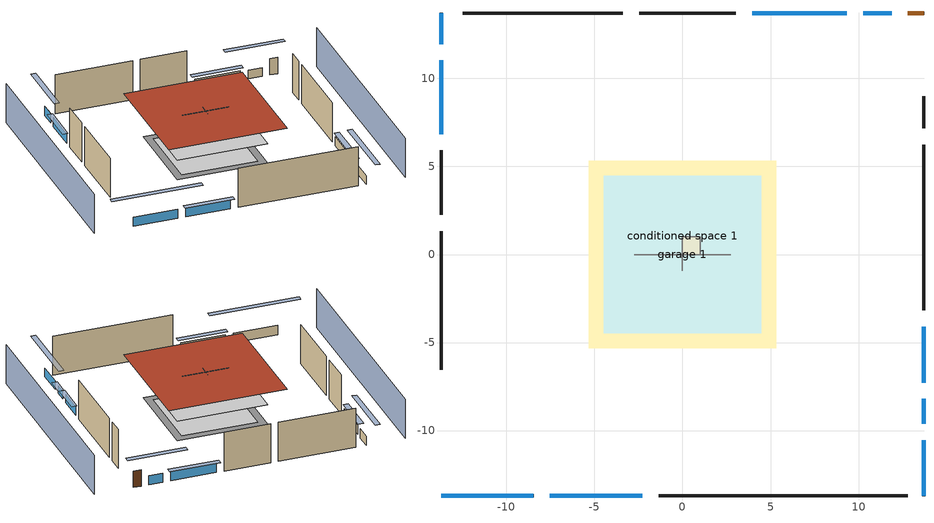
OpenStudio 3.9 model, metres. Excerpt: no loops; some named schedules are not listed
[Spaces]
conditioned space 1
 floor to garage 1 (Floor1 construction): -4.48,-4.48 -4.48,4.48 4.48,4.48 4.48,-4.48 z0
 floor foundation (Slab2 construction): -5.33,-5.33 -5.33,5.33 5.33,5.33 5.33,-5.33 z0
 floor adiabatic (AdiabaticFloorConstruction): -5.33,-5.33 -5.33,5.33 5.33,5.33 5.33,-5.33 z2.44
 wall outside (Wall3 construction): -1.35,-13.72 12.79,-13.72 z0:4.88
 wall outside (Wall4 construction): -13.72,1.32 -13.72,-6.53 z0:4.88
 wall outside (Wall7 construction): -3.39,13.72 -12.48,13.72 z0:4.88
 wall outside (Wall8 construction): 13.72,-3.17 13.72,6.24 z0:4.88
 wall outside (AdiabaticWallConstruction): -13.72,-13.72 -8.46,-13.72 / -7.54,-13.72 -2.28,-13.72 / -13.72,13.72 -13.72,11.95 z0:1.16; -13.72,11.02 -13.72,6.84 z0:1.13; 11.88,13.72 10.26,13.72 z0:1.1; 9.33,13.72 3.96,13.72 z0:1.19; 13.72,-13.72 13.72,-10.55 / 13.72,-7.27 13.72,-4.1 z0:1.07; 13.72,-9.62 13.72,-8.2 z0:0.95
 wall outside (AdiabaticWallConstruction 1): 13.72,13.72 12.8,13.72 z0:2.03
 wall to garage 1 (Wall5 construction): 2.74,0 -2.74,0 z0:4.88
 wall to garage 1 (Wall6 construction): 0,0.91 0,-0.91 z0:4.88
 window (WindowConstruction): -13.72,-13.72 -8.46,-13.72 z0:1.16
 window (WindowConstruction 1): -7.53,-13.72 -2.28,-13.72 z0:1.16
 window (WindowConstruction 2): -13.72,13.72 -13.72,11.95 z0:1.16
 window (WindowConstruction 3): -13.72,11.02 -13.72,6.84 z0:1.13
 window (WindowConstruction 4): 11.87,13.72 10.26,13.72 z0:1.1
 window (WindowConstruction 5): 9.33,13.72 3.96,13.72 z0:1.19
 window (WindowConstruction 6): 13.72,-13.72 13.72,-10.55 z0:1.07
 window (WindowConstruction 7): 13.72,-9.62 13.72,-8.2 z0:0.94
 window (WindowConstruction 8): 13.72,-7.27 13.72,-4.1 z0:1.07
 door (Door): 13.72,13.72 12.8,13.72 z0:2.03
 ceiling adiabatic (AdiabaticFloorConstruction): 5.33,-5.33 5.33,5.33 -5.33,5.33 -5.33,-5.33 z2.44
 roof outside (Roof1 construction): -6.96,6.96 -6.96,-6.96 6.96,-6.96 6.96,6.96 z4.88
garage 1
 floor foundation (Slab1 construction): -4.48,-4.48 -4.48,4.48 4.48,4.48 4.48,-4.48 z0
 wall outside (Wall1 construction): -13.72,5.91 -13.72,2.25 z0:4.88
 wall outside (Wall2 construction): 3.03,13.72 -2.46,13.72 z0:4.88
 wall outside (Wall9 construction): 13.72,7.16 13.72,8.99 z0:4.88
air source heat pump airloop ret air space
 floor adiabatic (AdiabaticConst): 0,0 0,1 1,1 1,0 z0
 wall adiabatic (AdiabaticConst): 0,1 0,0 1,0 1,1 0,1 z0:1
 ceiling adiabatic (AdiabaticConst): 1,0 1,1 0,1 0,0 z1
shading: 18.29,-13.72 18.29,13.72 / -18.29,13.72 -18.29,-13.72 z0:4.88; -5.72,-13.72 -16.46,-13.72 -16.46,-14.33 -5.72,-14.33 z3.9; -1.98,-13.72 -7.84,-13.72 -7.84,-14.33 -1.98,-14.33 z1.46; -13.72,9.21 -13.72,16.46 -14.33,16.46 -14.33,9.21 z3.9; -13.72,6.53 -13.72,11.33 -14.33,11.33 -14.33,6.53 z1.43; 7.51,13.72 14.62,13.72 14.62,14.33 7.51,14.33 z3.84; 3.65,13.72 9.63,13.72 9.63,14.33 3.65,14.33 z1.49; 13.72,-7.8 13.72,-16.46 14.33,-16.46 14.33,-7.8 z3.81; 13.72,-7.9 13.72,-9.92 14.33,-9.92 14.33,-7.9 z1.25; 13.72,-3.8 13.72,-7.58 14.33,-7.58 14.33,-3.8 z1.37
[Site]
Portland Intl Arpt_OR: Latitude {deg}=45.59; Longitude {deg}=-122.6; Time Zone {hr}=-8; Elevation {m}=33; Terrain=Suburbs; Keep Site Location Information=Yes
[Site:GroundTemperature:Shallow]
10.2558, 8.96328, 8.85977, 9.47314, 11.9355, 14.3863, 16.5111, 17.8571, 17.9714, 16.8767, 14.8061, 12.4304
[Site:WaterMainsTemperature]
Calculation Method=Schedule; Temperature Schedule=mains temperature schedule
[Building]
Building 1
[Material] Roughness=Rough
Name | Thickness {m} | Conductivity {W/m-K} | Density {kg/m3} | Specific Heat {J/kg-K} | Thermal Absorptance | Solar Absorptance | Visible Absorptance
asphalt or fiberglass shingles | 0.00635 | 0.162714 | 1121.4 | 1465.45 | 0.9 | 0.85 | 0.85
osb sheathing 0.75 in. | 0.01905 | 0.115458 | 512.64 | 1214.23 | 0.9 | 0.7 | 0.7
roof stud and cavity | 0.2032 | 1.02181 | 78.34581 | 1123.46 | 0.9 | 0.7 | 0.7
gypsum board | 0.0127 | 0.160291 | 801 | 837.4 | 0.9 | 0.6 | 0.6
composite shingle siding | 0.00635 | 0.162714 | 1121.4 | 1465.45 | 0.9 | 0.7 | 0.7
osb sheathing 0.5 in. | 0.0127 | 0.115458 | 512.64 | 1214.23 | 0.9 | 0.7 | 0.7
wall stud and cavity | 0.1397 | 0.348479 | 139.0536 | 1170.24 | 0.9 | 0.6 | 0.6
wall rigid ins | 0.051816 | 0.029427 | 32.04 | 1214.23 | 0.9 | 0.7 | 0.7
wall stud and cavity 1 | 0.1397 | 0.207325 | 139.0536 | 1170.24 | 0.9 | 0.7 | 0.7
wall rigid ins 1; wall rigid ins 2; exterior vertical ins; exterior vertical ins 1 | 0.051816 | 0.029427 | 32.04 | 1214.23
wall stud and cavity 2 | 0.1397 | 0.222524 | 139.0536 | 1170.24 | 0.9 | 0.7 | 0.7
floor stud and cavity | 0.1397 | 0.923637 | 92.3553 | 1139.71 | 0.9 | 0.7 | 0.7
floor covering | 0.0127 | 0.0433444 | 54.468 | 1339.84 | 0.9 | 0.6 | 0.6
concrete 4.0 in. | 0.1016 | 1.803125 | 2242.8 | 837.4 | 0.9 | 0.7 | 0.7
floor covering 1 | 0.0127 | 0.0450781 | 54.468 | 1339.84 | 0.9 | 0.9 | 0.9
wood siding; wood siding 1 | 0.0254 | 0.102417 | 544.68 | 1172.36
wall rigid ins 3; floor rigid ins | 0.512978 | 0.029427 | 32.04 | 1214.23 | 0.9 | 0.7 | 0.7
wall stud and cavity 3 | 0.0889 | 0.380278 | 52.3479 | 1209.89 | 0.9 | 0.7 | 0.7
door material | 0.04445 | 0.0612267 | 512.64 | 1214.23 | 0.9 | 0.7 | 0.7
floor stud and cavity 1 | 0.1397 | 1.75129 | 37.0049 | 1207.88 | 0.9 | 0.7 | 0.7
wall stud and cavity 4 | 0.0889 | 0.391764 | 83.0341 | 1211.67 | 0.9 | 0.7 | 0.7
furniture material conditioned space 1; furniture material garage 1 | 0.1524 | 0.115458 | 640.8 | 1214.23 | 0.9 | 0.6 | 0.6
[Construction]
Roof1 construction: asphalt or fiberglass shingles, osb sheathing 0.75 in., roof stud and cavity, gypsum board
Wall1 construction; Wall2 construction; Wall9 construction: composite shingle siding, osb sheathing 0.5 in., wall stud and cavity
Wall3 construction; Wall4 construction: composite shingle siding, wall rigid ins, osb sheathing 0.5 in., wall stud and cavity 1, gypsum board
Wall5 construction: wall rigid ins 1, osb sheathing 0.5 in., wall stud and cavity 2, gypsum board
Wall6 construction: wall rigid ins 2, osb sheathing 0.5 in., wall stud and cavity 2, gypsum board
Wall7 construction; Wall8 construction: composite shingle siding, wall rigid ins 1, osb sheathing 0.5 in., wall stud and cavity 1, gypsum board
Floor1 construction: floor stud and cavity, osb sheathing 0.75 in., floor covering
Slab1 construction: concrete 4.0 in.
Slab2 construction: concrete 4.0 in., floor covering 1
WindowConstruction; WindowConstruction 1; WindowConstruction 2; WindowConstruction 3; WindowConstruction 4; WindowConstruction 5; WindowConstruction 6; WindowConstruction 7; WindowConstruction 8: WindowMaterial
AdiabaticWallConstruction: wood siding, wall rigid ins 3, wall stud and cavity 3, gypsum board
Door: door material
AdiabaticWallConstruction 1: wood siding 1, wall rigid ins 3, wall stud and cavity 3, gypsum board
AdiabaticFloorConstruction: floor stud and cavity 1, floor rigid ins, osb sheathing 0.75 in., floor covering
PartitionWallConstruction: gypsum board, wall stud and cavity 4, gypsum board
furniture construction conditioned space 1: furniture material conditioned space 1
furniture construction garage 1: furniture material garage 1
AdiabaticConst: Adiabatic
[WindowMaterial:SimpleGlazingSystem]
WindowMaterial: U-Factor {W/m2-K}=2.15764; Solar Heat Gain Coefficient=0.44
[Material:NoMass]
Adiabatic: Roughness=Rough; Thermal Resistance {m2-K/W}=176.1
[ThermalZone] Multiplier=1; Use Ideal Air Loads=No
Name | Volume {m3} | Thermostat
conditioned space | 749.83 | conditioned space temperature setpoint
garage | 195.726
air source heat pump airloop ret air zone | 1
[Sizing:Zone] Zone Cooling Design Supply Air Temperature Input Method=SupplyAirTemperature; Zone Cooling Design Supply Air Temperature {C}=14; Zone Cooling Design Supply Air Temperature Difference {deltaC}=11.11; Zone Heating Design Supply Air Temperature Input Method=SupplyAirTemperature; Zone Heating Design Supply Air Temperature {C}=40; Zone Heating Design Supply Air Temperature Difference {deltaC}=11.11; Zone Cooling Design Supply Air Humidity Ratio {kg-H2O/kg-air}=0.0085; Zone Heating Design Supply Air Humidity Ratio {kg-H2O/kg-air}=0.008; Cooling Design Air Flow Method=DesignDay; Heating Design Air Flow Method=DesignDay; Account for Dedicated Outdoor Air System=No; Dedicated Outdoor Air System Control Strategy=NeutralSupplyAir; Dedicated Outdoor Air Low Setpoint Temperature for Design {C}=autosize; Dedicated Outdoor Air High Setpoint Temperature for Design {C}=autosize; Zone Load Sizing Method=Sensible Load Only No Latent Load; Zone Latent Cooling Design Supply Air Humidity Ratio Input Method=HumidityRatioDifference; Zone Cooling Design Supply Air Humidity Ratio Difference {kgWater/kgDryAir}=0.005; Zone Latent Heating Design Supply Air Humidity Ratio Input Method=HumidityRatioDifference; Zone Humidification Design Supply Air Humidity Ratio Difference {kgWater/kgDryAir}=0.005; Sizing Option=Coincident
garage; air source heat pump airloop ret air zone
[Space]
Name | Thermal Zone | Volume {m3}
conditioned space 1 | conditioned space | 749.83
garage 1 | garage | 195.726
air source heat pump airloop ret air space | air source heat pump airloop ret air zone
[ThermostatSetpoint:DualSetpoint]
conditioned space temperature setpoint: Heating Setpoint Temperature Schedule=heating setpoint; Cooling Setpoint Temperature Schedule=cooling setpoint; Temperature Difference Between Cutout And Setpoint {deltaC}=0
[Foundation:Kiva] Exterior Vertical Insulation Depth {m}=0.6096; Wall Height Above Grade {m}=0.1016; Wall Depth Below Slab {m}=0.2032
Name | Initial Indoor Air Temperature {C} | Exterior Vertical Insulation Material
Foundation Kiva 1 | 13.4258 | exterior vertical ins
Foundation Kiva 2 | 20 | exterior vertical ins 1
[Foundation:Kiva:Settings]
Soil Conductivity {W/m-K}=1.3848; Soil Density {kg/m3}=1842.3; Soil Specific Heat {J/kg-K}=418.7; Ground Solar Absorptivity=0.9; Ground Thermal Absorptivity=0.9; Ground Surface Roughness {m}=0.03; Far-Field Width {m}=40; Deep-Ground Boundary Condition=ZeroFlux; Deep-Ground Depth {m}=40; Minimum Cell Dimension {m}=0.2; Maximum Cell Growth Coefficient=3; Simulation Timestep=Timestep
[SurfaceProperty:ExposedFoundationPerimeter] Exposed Perimeter Calculation Method=TotalExposedPerimeter
Name | Total Exposed Perimeter {m}
Slab1 | 21.9456
Slab2 | 37.12464
[SurfaceProperty:IncidentSolarMultiplier] Incident Solar Multiplier=1; Incident Solar Multiplier Schedule=trans schedule winter=0.85 summer=0.7
Window1; Window2; Window3; Window4; Window5; Window6; Window7; Window8; Window9
[InternalMass:Definition] Design Level Calculation Method=SurfaceArea
Name | Construction | Surface Area {m2}
partition wall mass | PartitionWallConstruction | 307.509
furniture mass conditioned space 1 | furniture construction conditioned space 1 | 123.004
furniture mass garage 1 | furniture construction garage 1 | 8.02682
[InternalMass] Multiplier=1
Name | Internal Mass Definition | Space or SpaceType
partition wall mass | partition wall mass | conditioned space 1
furniture mass conditioned space 1 | furniture mass conditioned space 1 | conditioned space 1
furniture mass garage 1 | furniture mass garage 1 | garage 1
[EnergyManagementSystem:Sensor]
Name | Output Variable or Output Meter Index Key | Output Variable or Output Meter
water_heater_amb_temp | garage | Zone Mean Air Temperature
water_heater_amb_rh | garage | Zone Air Relative Humidity
water_heater_T_set | water heater setpoint | Schedule Value
out_pb_s |  | Site Outdoor Air Barometric Pressure
out_wt_s |  | Site Outdoor Air Humidity Ratio
site_vw_s |  | Site Wind Speed
cool_season | cooling season schedule | Schedule Value
air_source_heat_pump_airloop_AH_MFR_s | Node 5 | System Node Mass Flow Rate
air_source_heat_pump_airloop_AH_VFR_s | Node 5 | System Node Current Density Volume Flow Rate
air_source_heat_pump_airloop_AH_Tout_s | Node 5 | System Node Temperature
air_source_heat_pump_airloop_AH_Wout_s | Node 5 | System Node Humidity Ratio
air_source_heat_pump_airloop_RA_T_s | Node 8 | System Node Temperature
air_source_heat_pump_airloop_Ra_W_s | Node 8 | System Node Humidity Ratio
air_source_heat_pump_airloop_0_DZ_T_s | garage | Zone Air Temperature
air_source_heat_pump_airloop_0_DZ_W_s | garage | Zone Mean Air Humidity Ratio
natural_vent_s | natural vent schedule | Schedule Value
htg_sp_s | heating setpoint | Schedule Value
clg_sp_s | cooling setpoint | Schedule Value
mech_vent_range_fan_0_sch_s | mech vent range fan 0 schedule | Schedule Value
mech_vent_bath_fan_0_sch_s | mech vent bath fan 0 schedule | Schedule Value
clothes_dryer_exhaust_0_sch_s | clothes_dryer | Schedule Value
htg_load_cond |  | Heating:EnergyTransfer:Zone:CONDITIONED SPACE
clg_load_cond |  | Cooling:EnergyTransfer:Zone:CONDITIONED SPACE
htg_load_duct |  | Heating:EnergyTransfer:Zone:AIR SOURCE HEAT PUMP AIRLOOP RET AIR ZONE
clg_load_duct |  | Cooling:EnergyTransfer:Zone:AIR SOURCE HEAT PUMP AIRLOOP RET AIR ZONE
s_conv | Floor1 | Surface Inside Face Convection Heat Gain Energy
s_ig | Floor1 | Surface Inside Face Internal Gains Radiation Heat Gain Energy
s_sol | Floor1 | Surface Inside Face Solar Radiation Heat Gain Energy
s_lgt | Floor1 | Surface Inside Face Lights Radiation Heat Gain Energy
s_surf | Floor1 | Surface Inside Face Net Surface Thermal Radiation Heat Gain Energy
s_conv_1 | inferred conditioned ceiling | Surface Inside Face Convection Heat Gain Energy
s_ig_1 | inferred conditioned ceiling | Surface Inside Face Internal Gains Radiation Heat Gain Energy
s_sol_1 | inferred conditioned ceiling | Surface Inside Face Solar Radiation Heat Gain Energy
s_lgt_1 | inferred conditioned ceiling | Surface Inside Face Lights Radiation Heat Gain Energy
s_surf_1 | inferred conditioned ceiling | Surface Inside Face Net Surface Thermal Radiation Heat Gain Energy
s_conv_2 | inferred conditioned floor | Surface Inside Face Convection Heat Gain Energy
s_ig_2 | inferred conditioned floor | Surface Inside Face Internal Gains Radiation Heat Gain Energy
s_sol_2 | inferred conditioned floor | Surface Inside Face Solar Radiation Heat Gain Energy
s_lgt_2 | inferred conditioned floor | Surface Inside Face Lights Radiation Heat Gain Energy
s_surf_2 | inferred conditioned floor | Surface Inside Face Net Surface Thermal Radiation Heat Gain Energy
s_conv_3 | Roof1 | Surface Inside Face Convection Heat Gain Energy
s_ig_3 | Roof1 | Surface Inside Face Internal Gains Radiation Heat Gain Energy
s_sol_3 | Roof1 | Surface Inside Face Solar Radiation Heat Gain Energy
s_lgt_3 | Roof1 | Surface Inside Face Lights Radiation Heat Gain Energy
s_surf_3 | Roof1 | Surface Inside Face Net Surface Thermal Radiation Heat Gain Energy
s_conv_4 | Slab2 | Surface Inside Face Convection Heat Gain Energy
s_ig_4 | Slab2 | Surface Inside Face Internal Gains Radiation Heat Gain Energy
s_sol_4 | Slab2 | Surface Inside Face Solar Radiation Heat Gain Energy
s_lgt_4 | Slab2 | Surface Inside Face Lights Radiation Heat Gain Energy
s_surf_4 | Slab2 | Surface Inside Face Net Surface Thermal Radiation Heat Gain Energy
ss_sol | Door1 | Surface Inside Face Solar Radiation Heat Gain Energy
ss_lgt | Door1 | Surface Inside Face Lights Radiation Heat Gain Energy
ss_conv | Door1 | Surface Inside Face Convection Heat Gain Energy
ss_ig | Door1 | Surface Inside Face Internal Gains Radiation Heat Gain Energy
ss_surf | Door1 | Surface Inside Face Net Surface Thermal Radiation Heat Gain Energy
ss_conv_1 | Window1 | Surface Inside Face Convection Heat Gain Energy
ss_ig_1 | Window1 | Surface Inside Face Internal Gains Radiation Heat Gain Energy
ss_surf_1 | Window1 | Surface Inside Face Net Surface Thermal Radiation Heat Gain Energy
ss_trans_in | Window1 | Surface Window Transmitted Solar Radiation Rate
ss_back_out | Window1 | Surface Window Shortwave from Zone Back Out Window Heat Transfer Rate
ss_trans_out | Window1 | Surface Inside Face Initial Transmitted Diffuse Transmitted Out Window Solar Radiation Rate
ss_conv_2 | Window2 | Surface Inside Face Convection Heat Gain Energy
ss_ig_2 | Window2 | Surface Inside Face Internal Gains Radiation Heat Gain Energy
ss_surf_2 | Window2 | Surface Inside Face Net Surface Thermal Radiation Heat Gain Energy
ss_trans_in_1 | Window2 | Surface Window Transmitted Solar Radiation Rate
ss_back_out_1 | Window2 | Surface Window Shortwave from Zone Back Out Window Heat Transfer Rate
ss_trans_out_1 | Window2 | Surface Inside Face Initial Transmitted Diffuse Transmitted Out Window Solar Radiation Rate
ss_conv_3 | Window3 | Surface Inside Face Convection Heat Gain Energy
ss_ig_3 | Window3 | Surface Inside Face Internal Gains Radiation Heat Gain Energy
ss_surf_3 | Window3 | Surface Inside Face Net Surface Thermal Radiation Heat Gain Energy
ss_trans_in_2 | Window3 | Surface Window Transmitted Solar Radiation Rate
ss_back_out_2 | Window3 | Surface Window Shortwave from Zone Back Out Window Heat Transfer Rate
ss_trans_out_2 | Window3 | Surface Inside Face Initial Transmitted Diffuse Transmitted Out Window Solar Radiation Rate
ss_conv_4 | Window4 | Surface Inside Face Convection Heat Gain Energy
ss_ig_4 | Window4 | Surface Inside Face Internal Gains Radiation Heat Gain Energy
ss_surf_4 | Window4 | Surface Inside Face Net Surface Thermal Radiation Heat Gain Energy
ss_trans_in_3 | Window4 | Surface Window Transmitted Solar Radiation Rate
ss_back_out_3 | Window4 | Surface Window Shortwave from Zone Back Out Window Heat Transfer Rate
ss_trans_out_3 | Window4 | Surface Inside Face Initial Transmitted Diffuse Transmitted Out Window Solar Radiation Rate
ss_conv_5 | Window5 | Surface Inside Face Convection Heat Gain Energy
ss_ig_5 | Window5 | Surface Inside Face Internal Gains Radiation Heat Gain Energy
ss_surf_5 | Window5 | Surface Inside Face Net Surface Thermal Radiation Heat Gain Energy
ss_trans_in_4 | Window5 | Surface Window Transmitted Solar Radiation Rate
ss_back_out_4 | Window5 | Surface Window Shortwave from Zone Back Out Window Heat Transfer Rate
ss_trans_out_4 | Window5 | Surface Inside Face Initial Transmitted Diffuse Transmitted Out Window Solar Radiation Rate
ss_conv_6 | Window6 | Surface Inside Face Convection Heat Gain Energy
ss_ig_6 | Window6 | Surface Inside Face Internal Gains Radiation Heat Gain Energy
ss_surf_6 | Window6 | Surface Inside Face Net Surface Thermal Radiation Heat Gain Energy
ss_trans_in_5 | Window6 | Surface Window Transmitted Solar Radiation Rate
[ElectricEquipment:Definition] Design Level Calculation Method=EquipmentLevel
Name | Design Level {W} | Fraction Latent | Fraction Radiant | Fraction Lost
ceiling fan | 17.689 | 0 | 0.558 | 0
clothes washer | 461.713 | 0.03 | 0.162 | 0.7
clothes dryer | 2753.3 | 0.015 | 0.081 | 0.85
dishwasher | 880.057 | 0.3 | 0.18 | 0.4
fridge | 49.4292 | 0 | 0.6 | 0
freezer | 194.914 | 0 | 0.6 | 0
cooking range | 1094.63 | 0.08 | 0.432 | 0.2
misc tv | 760.704 | 0 | 0.6 | 0
misc plug loads | 626.623 | 0.021 | 0.558 | 0.049
whole house fan; mech vent house fan | 0 | 0 | 0 | 1
mech vent house fan cfis | 0 | 0 | 0 | 0
mech vent range fan 0; mech vent bath fan 0 | 30 | 0 | 0 | 1
[ElectricEquipment]
Name | Electric Equipment Definition | Space or SpaceType | Schedule
ceiling fan | ceiling fan | conditioned space 1 | ceiling_fan
clothes washer | clothes washer | conditioned space 1 | clothes_washer
clothes dryer | clothes dryer | conditioned space 1 | clothes_dryer
dishwasher | dishwasher | conditioned space 1 | dishwasher
fridge | fridge | conditioned space 1 | fridge schedule
freezer | freezer | garage 1 | freezer schedule
cooking range | cooking range | conditioned space 1 | cooking_range
misc tv | misc tv | conditioned space 1 | plug_loads_tv
misc plug loads | misc plug loads | conditioned space 1 | plug_loads_other
whole house fan | whole house fan | conditioned space 1 | Always On Discrete
mech vent house fan | mech vent house fan | conditioned space 1 | mech vent house fan schedule
mech vent house fan cfis | mech vent house fan cfis | conditioned space 1 | mech vent house fan cfis schedule
mech vent range fan 0 | mech vent range fan 0 | conditioned space 1 | mech vent range fan 0 schedule
mech vent bath fan 0 | mech vent bath fan 0 | conditioned space 1 | mech vent bath fan 0 schedule
[OtherEquipment:Definition] Design Level Calculation Method=EquipmentLevel
Name | Design Level {W} | Fraction Latent | Fraction Radiant | Fraction Lost
water heater sens; air source heat pump airloop_0 SupSensLkToCond; air source heat pump airloop_0 SupCondToLv; air source heat pump airloop_0 RetCondToRP; air source heat pump airloop_0 RetSensLkToRP; air source heat pump airloop_0 SupCondToDZ; air source heat pump airloop_0 RetCondToDZ; air source heat pump airloop_0 SupSensLkToDZ; mech vent house fan sensible load | 0 | 0 | 0 | 0
water heater lat; air source heat pump airloop_0 SupLatLkToCond; air source heat pump airloop_0 RetLatLkToRP; air source heat pump airloop_0 SupLatLkToDZ; mech vent house fan latent load | 0 | 1 | 0 | 0
water heater energy adjustment1 | 0.01 | 0 | 0 | 1
clothes dryer 2 | 0 | 0.015 | 0.081 | 0.85
cooking range 2 | 0 | 0.08 | 0.432 | 0.2
general water use sensible | -134.491 | 0 | 0.6 | 0
general water use latent | 136.464 | 1 | 0 | 0
[OtherEquipment]
Name | Other Equipment Definition | Space or SpaceType | Schedule | Fuel Type
water heater sens | water heater sens | garage 1 | Always On Discrete
water heater lat | water heater lat | garage 1 | Always On Discrete
water heater energy adjustment1 | water heater energy adjustment1 | garage 1 | Always On Discrete | Electricity
clothes dryer 1 | clothes dryer 2 | conditioned space 1 | clothes_dryer | Electricity
cooking range 1 | cooking range 2 | conditioned space 1 | cooking_range | Electricity
general water use sensible | general water use sensible | conditioned space 1 | general water use schedule
general water use latent | general water use latent | conditioned space 1 | general water use schedule
air source heat pump airloop_0 SupSensLkToCond | air source heat pump airloop_0 SupSensLkToCond | conditioned space 1 | Always On Discrete
air source heat pump airloop_0 SupLatLkToCond | air source heat pump airloop_0 SupLatLkToCond | conditioned space 1 | Always On Discrete
air source heat pump airloop_0 SupCondToLv | air source heat pump airloop_0 SupCondToLv | conditioned space 1 | Always On Discrete
air source heat pump airloop_0 RetCondToRP | air source heat pump airloop_0 RetCondToRP | air source heat pump airloop ret air space | Always On Discrete
air source heat pump airloop_0 RetSensLkToRP | air source heat pump airloop_0 RetSensLkToRP | air source heat pump airloop ret air space | Always On Discrete
air source heat pump airloop_0 RetLatLkToRP | air source heat pump airloop_0 RetLatLkToRP | air source heat pump airloop ret air space | Always On Discrete
air source heat pump airloop_0 SupCondToDZ | air source heat pump airloop_0 SupCondToDZ | garage 1 | Always On Discrete
air source heat pump airloop_0 RetCondToDZ | air source heat pump airloop_0 RetCondToDZ | garage 1 | Always On Discrete
air source heat pump airloop_0 SupSensLkToDZ | air source heat pump airloop_0 SupSensLkToDZ | garage 1 | Always On Discrete
air source heat pump airloop_0 SupLatLkToDZ | air source heat pump airloop_0 SupLatLkToDZ | garage 1 | Always On Discrete
mech vent house fan sensible load | mech vent house fan sensible load | conditioned space 1 | Always On Discrete
mech vent house fan latent load | mech vent house fan latent load | conditioned space 1 | Always On Discrete
[WaterUse:Equipment:Definition]
Name | Peak Flow Rate {m3/s}
clothes washer | 1.8541e-06
dishwasher | 4.69197e-06
[Lights:Definition] Design Level Calculation Method=LightingLevel; Fraction Radiant=0.6; Fraction Visible=0.2; Return Air Fraction=0
Name | Lighting Level {W}
interior lighting | 551.323
garage lighting | 12.9408
[Lights] Fraction Replaceable=1
Name | Lights Definition | Space or SpaceType | Schedule
interior lighting | interior lighting | conditioned space 1 | lighting_interior
garage lighting | garage lighting | garage 1 | lighting_garage
[Exterior:Lights:Definition]
exterior lighting: Design Level {W}=15.2753
[Exterior:Lights]
exterior lighting: Exterior Lights Definition=exterior lighting; Schedule=exterior lighting schedule
[People:Definition]
occupants: Number of People Calculation Method=People; Number of People {people}=7; Fraction Radiant=0.314171; Sensible Heat Fraction=0.56303; Carbon Dioxide Generation Rate {m3/s-W}=0; Enable ASHRAE 55 Comfort Warnings=No; Mean Radiant Temperature Calculation Type=EnclosureAveraged
[People]
occupants: People Definition=occupants; Space or SpaceType=conditioned space 1; Number of People Schedule=occupants; Activity Level Schedule=occupants activity schedule; Multiplier=1
[ZoneMixing] Schedule=Always On Continuous; Design Flow Rate Calculation Method=Flow/Zone; Design Flow Rate {m3/s}=0
Name | Zone or Space | Source Zone or Space
air source heat pump airloop_0 ZoneMixDZToCond mix | conditioned space | garage
air source heat pump airloop_0 ZoneMixCondToDZ mix | garage | conditioned space
[SpaceInfiltration:DesignFlowRate] Schedule=Always On Discrete; Design Flow Rate Calculation Method=Flow/Space; Design Flow Rate {m3/s}=0
Name | Space or SpaceType
natural vent flow; whole house fan flow; infil flow | conditioned space 1
garage 1 duct leakage imbalance infil flow | garage 1
[SpaceInfiltration:EffectiveLeakageArea]
infil garage 1: Space or SpaceType=garage 1; Schedule=Always On Discrete; Effective Air Leakage Area {cm2}=407.755; Stack Coefficient=0.000129147; Wind Coefficient=4.38083e-05
